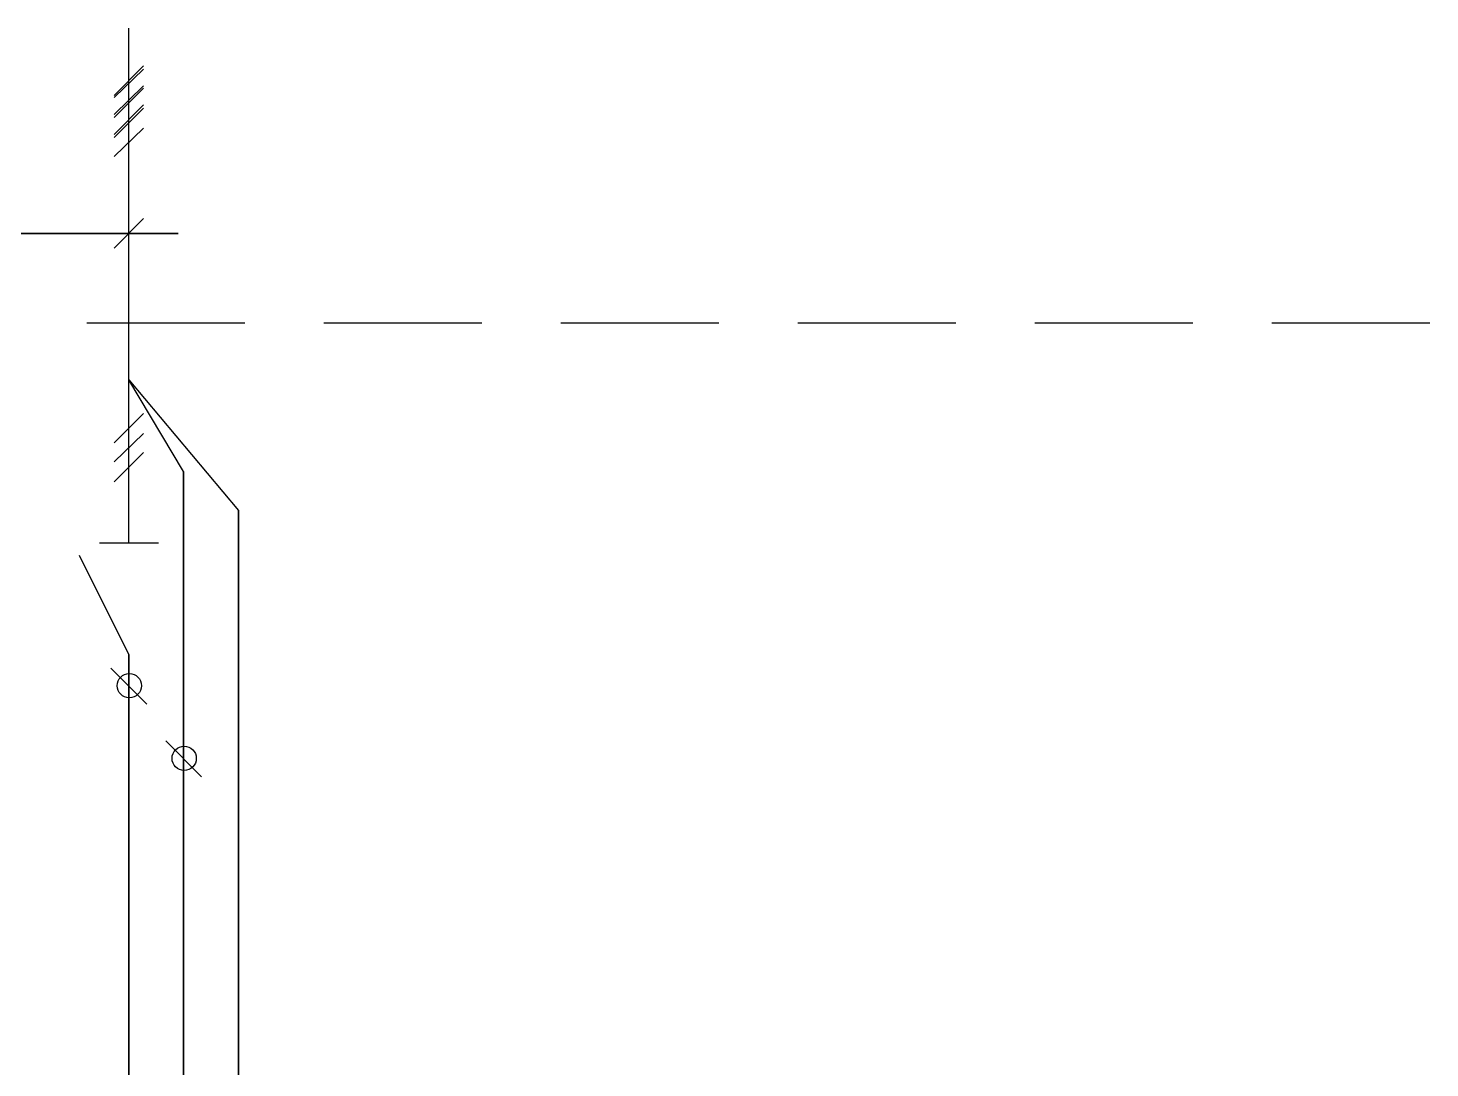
# Model space of a CAD drawing. Header units: millimetres. Extents: x -32 to 417638015, y -35 to 175284279.
# Drawn here: x 416820279 to 416825912, y 175234316 to 175238497 of the extents above; entities that cross this region are included whole.
import ezdxf

# ---------------------------------------------------------------- set-up
doc = ezdxf.new("R2010")
doc.units = ezdxf.units.MM
doc.layers.add('PDF _0', color=7, linetype='Continuous')

msp = doc.modelspace()

# ---------------------------------------------------------------- linework, layer by layer
at = {"layer": 'PDF _0', "lineweight": 25}
for points in [[(416820683.9, 175236426.5), (416820683.9, 175237285.8), (416820683.9, 175238496.6)], [(416820624.7, 175238225.7), (416820743.2, 175238344.2)], [(416820624.7, 175238217.2), (416820743.2, 175238331.5)], [(416820624.7, 175238149.5), (416820743.2, 175238263.8)], [(416820624.7, 175238136.8), (416820743.2, 175238255.3)], [(416820624.7, 175238069), (416820743.2, 175238187.6)], [(416820624.7, 175238056.3), (416820743.2, 175238174.9)], [(416820624.7, 175237980.1), (416820743.2, 175238094.4)], [(416820624.7, 175237611.8), (416820743.2, 175237730.3)], [(416820514.6, 175237311.2), (416821149.6, 175237311.2)], [(416821467.1, 175237311.2), (416822102.1, 175237311.2)], [(416822419.7, 175237311.2), (416823054.6, 175237311.2)], [(416823372.2, 175237311.2), (416824007.2, 175237311.2)], [(416824324.7, 175237311.2), (416824959.7, 175237311.2)], [(416825277.3, 175237311.2), (416825912.2, 175237311.2)], [(416820683.9, 175237082.6), (416821124.2, 175236557.7), (416821124.2, 175232823.9), (416821124.2, 175236557.7)], [(416820904.1, 175236714.3), (416820683.9, 175237082.6)], [(416820624.7, 175236828.6), (416820743.2, 175236947.1)], [(416820624.7, 175236752.4), (416820743.2, 175236866.7)], [(416820624.7, 175236672), (416820743.2, 175236790.5)], [(416820565.4, 175236426.4), (416820802.5, 175236426.4)], [(416820683.9, 175235977.7), (416820485, 175236375.6)], [(416820976, 175235486.6), (416820832.1, 175235630.5)]]:
    msp.add_lwpolyline(points, dxfattribs=at)
for points in [[(416820882.7, 175237671.1), (416815929.7, 175237671.1)], [(416820904.1, 175233027.1), (416820904.1, 175236714.3)], [(416820683.9, 175235977.6), (416820683.9, 175233225.9)], [(416820612, 175235922.6), (416820755.9, 175235778.7)]]:
    msp.add_lwpolyline(points, close=True, dxfattribs=at)
for centre in [(416820686, 175235852.8), (416820686, 175235852.8), (416820906.2, 175235560.7)]:
    msp.add_circle(centre, 48.7, dxfattribs=at)

doc.saveas('drawing.dxf')
